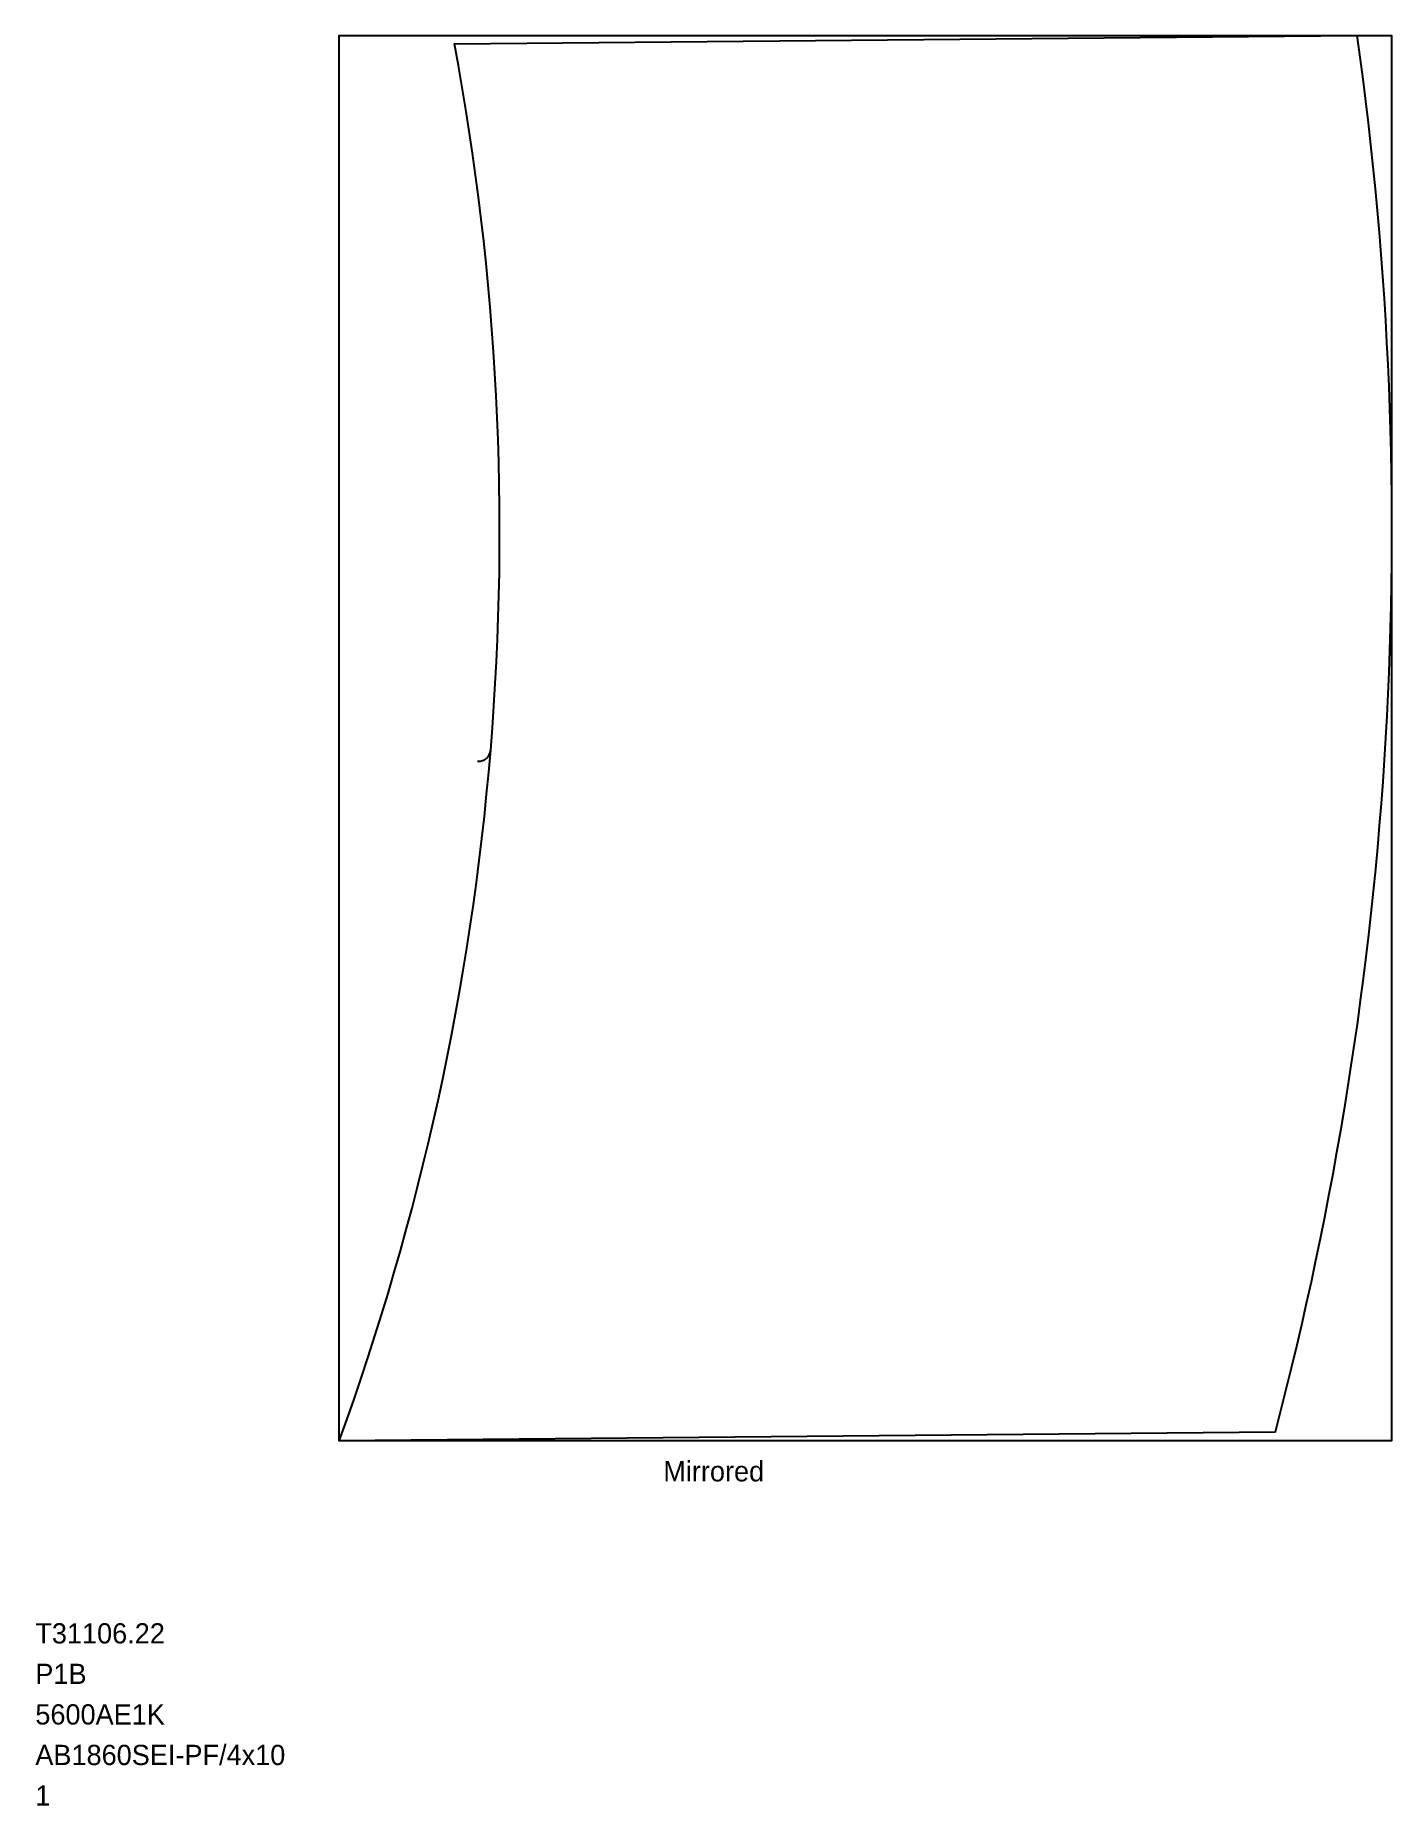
# Model space of a CAD drawing. Header units: metres. Extents: x -7.5 to 26, y -9 to 34.7.
import ezdxf

# ---------------------------------------------------------------- set-up
doc = ezdxf.new("R2010")
doc.units = ezdxf.units.M

msp = doc.modelspace()

# ---------------------------------------------------------------- linework, layer by layer
at = {"layer": 'BORDER_Z0P04', "color": 7}
msp.add_lwpolyline([(0, 0), (0, 34.6808), (25.9757, 34.6808), (25.9757, 0)], close=True, dxfattribs=at)
at = {"layer": 'ROUTE_Z0P25LT130RAMP', "color": 3}
msp.add_lwpolyline([(3.415116, 16.771705, 0.414213562), (3.738766, 17.046029, 0.066902212), (2.843983, 34.474286), (25.120141, 34.6808, -0.099630144), (23.098942, 0.214162), (0, 0.00002, 0.066902212), (3.738766, 17.046029)], format="xyb", dxfattribs=at)

# ---------------------------------------------------------------- texts
at = {"layer": 'DESCRIPTION', "color": 1}
msp.add_text('P1B', height=0.5, dxfattribs=at).set_placement((-7.5, -6))
at = {"layer": 'FILENAME', "color": 1}
msp.add_text('5600AE1K', height=0.5, dxfattribs=at).set_placement((-7.5, -7))
at = {"layer": 'ITEMNUMBER', "color": 1}
msp.add_text('T31106.22', height=0.5, dxfattribs=at).set_placement((-7.5, -5))
at = {"layer": 'MATERIALNAME', "color": 1}
msp.add_text('AB1860SEI-PF/4x10', height=0.5, dxfattribs=at).set_placement((-7.5, -8))
at = {"layer": 'Qty', "color": 1}
msp.add_text('1', height=0.5, dxfattribs=at).set_placement((-7.5, -9))
at = {"layer": 'RUNFIELD', "color": 1}
msp.add_text('Mirrored', height=0.5, dxfattribs=at).set_placement((8, -1))

doc.saveas('drawing.dxf')
